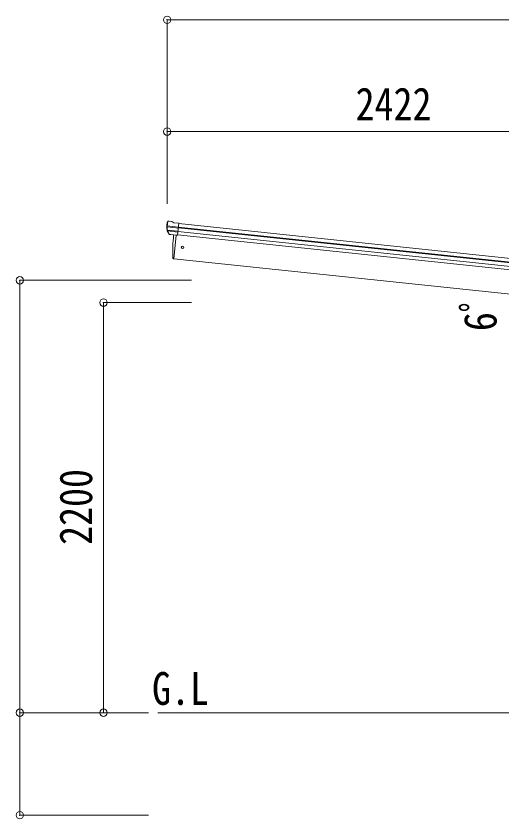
# Model space of a CAD drawing. Units: millimetres at full size, sheet at 1:40. Extents: x -11243 to 11243, y -7760 to 7760.
# Drawn here: x -7136 to -4530, y -4721 to -414 of the extents above; entities that cross this region are included whole.
import ezdxf
from ezdxf.enums import TextEntityAlignment as Align

# ---------------------------------------------------------------- set-up
doc = ezdxf.new("R2010")
doc.units = ezdxf.units.MM
doc.header["$LTSCALE"] = 40
doc.header["$PDMODE"] = 32
doc.header["$PDSIZE"] = 40
for name, color, linetype, lineweight in [('0-0_0', 7, 'Continuous', 9), ('0-3_ELV2', 4, 'Continuous', 9), ('0-6_OTH_LINE', 6, 'Continuous', 9)]:
    doc.layers.add(name, color=color, linetype=linetype, lineweight=lineweight)
doc.layers.add('0-7_SHAPE', color=7, linetype='Continuous')
doc.styles.add('ＭＳ ゴシック', font='')
doc.styles.get('ＭＳ ゴシック').set_extended_font_data('MS Gothic')

msp = doc.modelspace()

# ---------------------------------------------------------------- linework, layer by layer
at = {"layer": '0-0_0'}
msp.add_line((-4059.42, -4151.05), (-6375.97, -4151.05), dxfattribs=at)
at = {"layer": '0-3_ELV2'}
for p, q in [((-6326.11, -1522.77), (-6325.8, -1520.92)), ((-6325.41, -1545.5), (-6265.81, -1551.76)), ((-6265.2, -1545.91), (-6324.93, -1539.63)), ((-6319.54, -1514.88), (-6324.72, -1519.07)), ((-6319.54, -1514.88), (-6319.54, -1514.88)), ((-6302.39, -1515.21), (-6315.88, -1513.79)), ((-6289.56, -1522.59), (-6301.16, -1515.62)), ((-6289.56, -1522.59), (-6263.04, -1525.38)), ((-6269.82, -1589.93), (-6263.04, -1525.38)), ((-3966.75, -1792.07), (-6265.67, -1550.44)), ((-3966.31, -1787.89), (-6265.23, -1546.26)), ((-3964.33, -1769), (-6263.25, -1527.37)), ((-6315.68, -1583.92), (-6325.8, -1565.66)), ((-6324.58, -1562.25), (-6267.54, -1568.25)), ((-6314.63, -1583.49), (-6324.08, -1565.19)), ((-6323.19, -1566.91), (-6268.01, -1572.71)), ((-6305.63, -1586.17), (-6313.32, -1585.36)), ((-6313.18, -1585.15), (-6269.8, -1589.71)), ((-6305.37, -1586.29), (-6305.63, -1586.17)), ((-6280.04, -1588.95), (-6305.37, -1586.29)), ((-6276.71, -1589.21), (-6290.09, -1716.6)), ((-6279.77, -1588.89), (-6280.04, -1588.95)), ((-6269.82, -1589.93), (-6279.77, -1588.89)), ((-6269.52, -1587.04), (-3970.6, -1828.67)), ((-3968.84, -1811.93), (-6267.76, -1570.3)), ((-6290.09, -1716.6), (-6292.15, -1716.31)), ((-6290.09, -1716.6), (-4059.42, -1951.05))]:
    msp.add_line(p, q, dxfattribs=at)
msp.add_circle((-6243.3, -1654.05), 6.5, dxfattribs=at)
for centre, radius, start, end in [((-6125.21, -1543.88), 202, 174, 185.86084), ((-6325.6, -1546.83), 1.35, 82.08073, 84.8395), ((-6328.2, -1545.28), 2.74, 355.56588, 0.97849), ((-6125.21, -1543.88), 200.2, 180.46117, 185.79991), ((-6370.2, -1537.52), 45.32, 354.35482, 357.32878), ((-6132.55, -1544.42), 192.44, 173.42422, 178.5729), ((-6316.4, -1518.77), 5, 84.04426, 128.95574), ((-6302.7, -1518.19), 3, 59.02369, 83.97631), ((-6323.17, -1564.2), 3, 185.86084, 209), ((-6321.41, -1563.81), 3, 185.79991, 207.30889), ((-6313.06, -1582.47), 2.99, 208.99261, 254.7283), ((-5394.5, -1676.38), 900.99, 174.3567, 182.3586), ((-6291.73, -1713.34), 3, 182.36081, 262)]:
    msp.add_arc(centre, radius, start, end, dxfattribs=at)
for centre, major_axis, ratio, start_param, end_param in [((-6322.83, -1521.4), (2.34, 1.9), 0.995767, 1.5707963, 2.2972137), ((-6127.52, -1565.83), (20.92, 199.05), 0.994373, 1.5554317, 1.5718064), ((-6318.45, -1517.86), (-5.88, -1.31), 0.24881, 5.8190815, 5.8226003), ((-6323.85, -1522.37), (0.87, 5.91), 0.020485, 4.7140547, 5.6117533), ((-6315.3, -1581.91), (-1.08, 3.13), 0.040856, 4.1415604, 4.1696818), ((-6312.86, -1582.17), (0.11, 3), 0.642905, 2.0792573, 3.037247), ((-6312.93, -1582.26), (-3.53, -2.11), 0.650902, 0.9542299, 1.0270405), ((-6313, -1582.37), (-1.66, -2.51), 0.997631, 0.3902369, 0.4789948)]:
    msp.add_ellipse(centre, major_axis=major_axis, ratio=ratio, start_param=start_param, end_param=end_param, dxfattribs=at)
at = {"layer": '0-6_OTH_LINE'}
for p, q in [((-6325.94, -434), (-6325.94, -1421.18)), ((-1465.91, -434), (-6325.94, -434)), ((-3903.92, -1034), (-6325.94, -1034)), ((-7116.36, -4151.05), (-7116.36, -1831.56)), ((-7116.36, -1831.56), (-6194.61, -1831.56)), ((-6667.36, -4151.05), (-6667.36, -1951.05)), ((-6667.36, -1951.05), (-6194.61, -1951.05)), ((-7116.36, -4151.05), (-6425.97, -4151.05)), ((-7116.36, -4701.05), (-7116.36, -4151.05)), ((-6667.36, -4151.05), (-6425.97, -4151.05)), ((-7116.36, -4701.05), (-6425.97, -4701.05))]:
    msp.add_line(p, q, dxfattribs=at)
for p in [(-6325.94, -434), (-6325.94, -1034), (-7116.36, -1831.56), (-6667.36, -1951.05), (-7116.36, -4151.05), (-6667.36, -4151.05), (-7116.36, -4701.05)]:
    msp.add_point(p, dxfattribs=at)

# ---------------------------------------------------------------- texts
at = {"layer": '0-6_OTH_LINE', "color": 7, "style": 'ＭＳ ゴシック', "width": 0.85}
msp.add_text('2422', height=176, dxfattribs=at).set_placement((-5314.93, -1026), align=Align.BOTTOM_LEFT)
for s, p in [('6ﾟ', (-4505.75, -2104.06)), ('2200', (-6675.36, -3251.05))]:
    msp.add_text(s, height=176, rotation=90, dxfattribs=at).set_placement(p, align=Align.BOTTOM_LEFT)
at = {"layer": '0-7_SHAPE', "style": 'ＭＳ ゴシック', "width": 0.85}
msp.add_text('G.L', height=176, dxfattribs=at).set_placement((-6406.85, -4161.87), align=Align.BOTTOM_LEFT)

doc.saveas('drawing.dxf')
